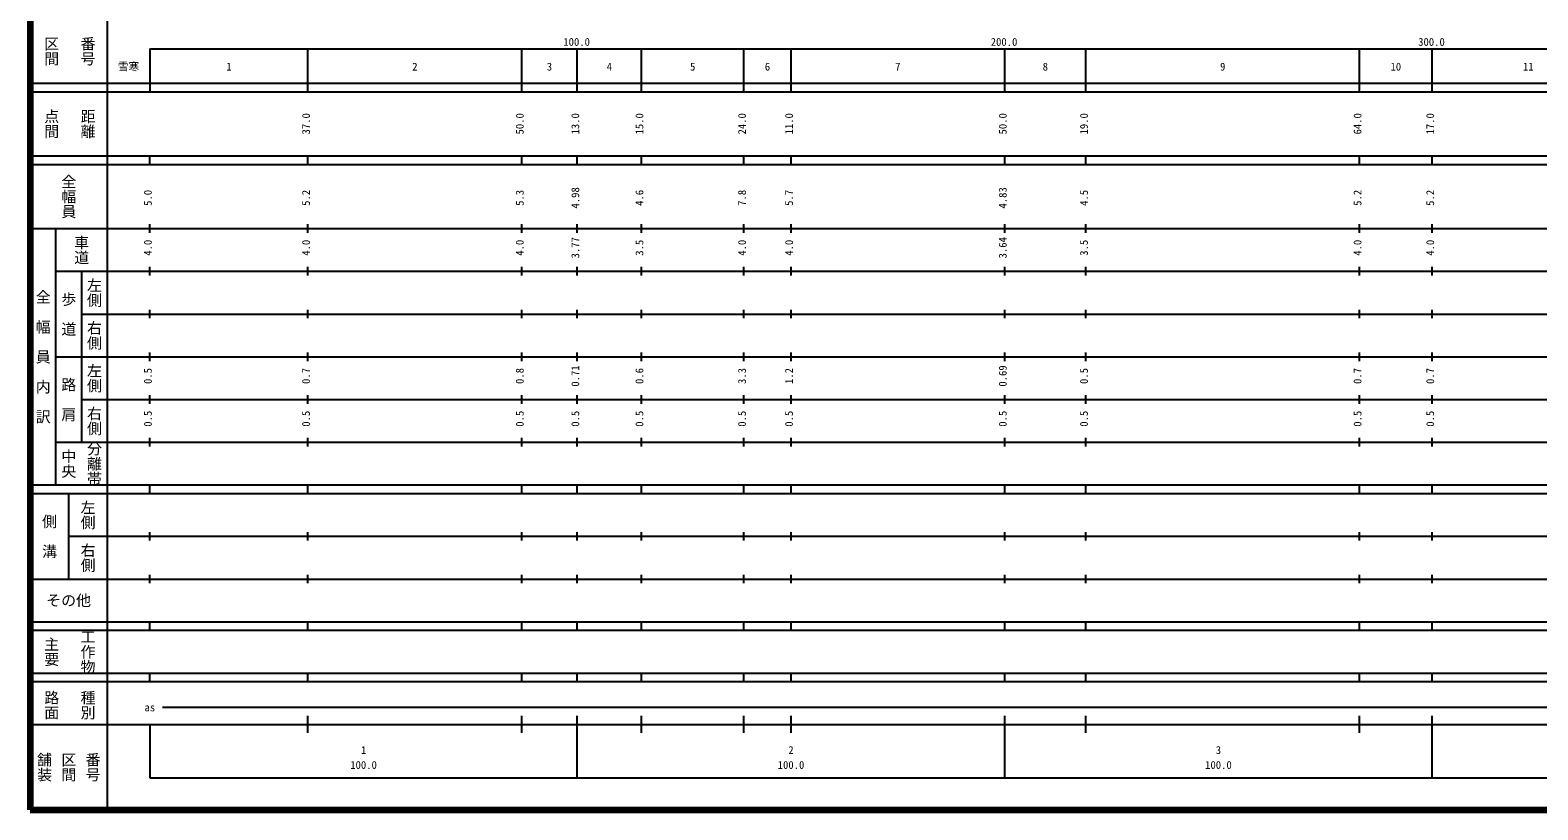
# Model space of a CAD drawing. Units: millimetres on the paper, enlarged 1000 times. Extents: x 40000 to 680000, y 20000 to 380000.
# Drawn here: x 40000 to 392724, y 20000 to 202409 of the extents above; entities that cross this region are included whole.
import ezdxf
from ezdxf.enums import TextEntityAlignment as Align

# ---------------------------------------------------------------- set-up
doc = ezdxf.new("R2010")
doc.units = ezdxf.units.MM
doc.header["$LTSCALE"] = 1000
doc.layers.add('M-TTL', color=2, linetype='Continuous', lineweight=140)
doc.layers.add('M-TTL-BAND', color=7, linetype='Continuous', lineweight=25)
doc.styles.add('@ＭＳ ゴシック', font='')
doc.styles.add('ＭＳ ゴシック', font='')
doc.styles.get('@ＭＳ ゴシック').set_extended_font_data('@MS Gothic')
doc.styles.get('ＭＳ ゴシック').set_extended_font_data('MS Gothic')

msp = doc.modelspace()

# ---------------------------------------------------------------- linework, layer by layer
at = {"layer": 'M-TTL'}
for p, q in [((40000, 380000), (40000, 20000)), ((40000, 20000), (680000, 20000))]:
    msp.add_line(p, q, dxfattribs=at)
at = {"layer": 'M-TTL-BAND'}
for p, q in [((58000, 370000), (58000, 20000)), ((68000, 198000), (579000, 198000)), ((68000, 198000), (68000, 188000)), ((105000, 188000), (105000, 198000)), ((155000, 188000), (155000, 198000)), ((168000, 188000), (168000, 198000)), ((183000, 188000), (183000, 198000)), ((207000, 188000), (207000, 198000)), ((218000, 188000), (218000, 198000)), ((268000, 188000), (268000, 198000)), ((287000, 188000), (287000, 198000)), ((351000, 188000), (351000, 198000)), ((368000, 188000), (368000, 198000)), ((40000, 190000), (579000, 190000)), ((40000, 188000), (579000, 188000)), ((40000, 173000), (579000, 173000)), ((68000, 171000), (68000, 173000)), ((105000, 171000), (105000, 173000)), ((155000, 171000), (155000, 173000)), ((168000, 171000), (168000, 173000)), ((183000, 171000), (183000, 173000)), ((207000, 171000), (207000, 173000)), ((218000, 171000), (218000, 173000)), ((268000, 171000), (268000, 173000)), ((287000, 171000), (287000, 173000)), ((351000, 171000), (351000, 173000)), ((368000, 171000), (368000, 173000)), ((40000, 171000), (579000, 171000)), ((40000, 156000), (579000, 156000)), ((46000, 96000), (46000, 156000)), ((68000, 155000), (68000, 157000)), ((105000, 155000), (105000, 157000)), ((155000, 155000), (155000, 157000)), ((168000, 155000), (168000, 157000)), ((183000, 155000), (183000, 157000)), ((207000, 155000), (207000, 157000)), ((218000, 155000), (218000, 157000)), ((268000, 155000), (268000, 157000)), ((287000, 155000), (287000, 157000)), ((351000, 155000), (351000, 157000)), ((368000, 155000), (368000, 157000)), ((46000, 146000), (579000, 146000)), ((52000, 146000), (52000, 106000)), ((68000, 145000), (68000, 147000)), ((105000, 145000), (105000, 147000)), ((155000, 145000), (155000, 147000)), ((168000, 145000), (168000, 147000)), ((183000, 145000), (183000, 147000)), ((207000, 145000), (207000, 147000)), ((218000, 145000), (218000, 147000)), ((268000, 145000), (268000, 147000)), ((287000, 145000), (287000, 147000)), ((351000, 145000), (351000, 147000)), ((368000, 145000), (368000, 147000)), ((52000, 136000), (579000, 136000)), ((68000, 135000), (68000, 137000)), ((105000, 135000), (105000, 137000)), ((155000, 135000), (155000, 137000)), ((168000, 135000), (168000, 137000)), ((183000, 135000), (183000, 137000)), ((207000, 135000), (207000, 137000)), ((218000, 135000), (218000, 137000)), ((268000, 135000), (268000, 137000)), ((287000, 135000), (287000, 137000)), ((351000, 135000), (351000, 137000)), ((368000, 135000), (368000, 137000)), ((68000, 125000), (68000, 127000)), ((105000, 125000), (105000, 127000)), ((155000, 125000), (155000, 127000)), ((168000, 125000), (168000, 127000)), ((183000, 125000), (183000, 127000)), ((207000, 125000), (207000, 127000)), ((218000, 125000), (218000, 127000)), ((268000, 125000), (268000, 127000)), ((287000, 125000), (287000, 127000)), ((351000, 125000), (351000, 127000)), ((368000, 125000), (368000, 127000)), ((46000, 126000), (579000, 126000)), ((68000, 115000), (68000, 117000)), ((105000, 115000), (105000, 117000)), ((155000, 115000), (155000, 117000)), ((168000, 115000), (168000, 117000)), ((183000, 115000), (183000, 117000)), ((207000, 115000), (207000, 117000)), ((218000, 115000), (218000, 117000)), ((268000, 115000), (268000, 117000)), ((287000, 115000), (287000, 117000)), ((351000, 115000), (351000, 117000)), ((368000, 115000), (368000, 117000)), ((52000, 116000), (579000, 116000)), ((46000, 106000), (579000, 106000)), ((68000, 105000), (68000, 107000)), ((105000, 105000), (105000, 107000)), ((155000, 105000), (155000, 107000)), ((168000, 105000), (168000, 107000)), ((183000, 105000), (183000, 107000)), ((207000, 105000), (207000, 107000)), ((218000, 105000), (218000, 107000)), ((268000, 105000), (268000, 107000)), ((287000, 105000), (287000, 107000)), ((351000, 105000), (351000, 107000)), ((368000, 105000), (368000, 107000)), ((40000, 96000), (579000, 96000)), ((68000, 94000), (68000, 96000)), ((105000, 94000), (105000, 96000)), ((155000, 94000), (155000, 96000)), ((168000, 94000), (168000, 96000)), ((183000, 94000), (183000, 96000)), ((207000, 94000), (207000, 96000)), ((218000, 94000), (218000, 96000)), ((268000, 94000), (268000, 96000)), ((287000, 94000), (287000, 96000)), ((351000, 94000), (351000, 96000)), ((368000, 94000), (368000, 96000)), ((40000, 94000), (579000, 94000)), ((49000, 94000), (49000, 74000)), ((68000, 83000), (68000, 85000)), ((105000, 83000), (105000, 85000)), ((155000, 83000), (155000, 85000)), ((168000, 83000), (168000, 85000)), ((183000, 83000), (183000, 85000)), ((207000, 83000), (207000, 85000)), ((218000, 83000), (218000, 85000)), ((268000, 83000), (268000, 85000)), ((287000, 83000), (287000, 85000)), ((351000, 83000), (351000, 85000)), ((368000, 83000), (368000, 85000)), ((49000, 84000), (579000, 84000)), ((68000, 73000), (68000, 75000)), ((105000, 73000), (105000, 75000)), ((155000, 73000), (155000, 75000)), ((168000, 73000), (168000, 75000)), ((183000, 73000), (183000, 75000)), ((207000, 73000), (207000, 75000)), ((218000, 73000), (218000, 75000)), ((268000, 73000), (268000, 75000)), ((287000, 73000), (287000, 75000)), ((351000, 73000), (351000, 75000)), ((368000, 73000), (368000, 75000)), ((40000, 74000), (579000, 74000)), ((40000, 64000), (579000, 64000)), ((68000, 62000), (68000, 64000)), ((105000, 62000), (105000, 64000)), ((155000, 62000), (155000, 64000)), ((168000, 62000), (168000, 64000)), ((183000, 62000), (183000, 64000)), ((207000, 62000), (207000, 64000)), ((218000, 62000), (218000, 64000)), ((268000, 62000), (268000, 64000)), ((287000, 62000), (287000, 64000)), ((351000, 62000), (351000, 64000)), ((368000, 62000), (368000, 64000)), ((40000, 62000), (579000, 62000)), ((40000, 52000), (579000, 52000)), ((40000, 50000), (579000, 50000)), ((68000, 50000), (68000, 52000)), ((105000, 50000), (105000, 52000)), ((155000, 50000), (155000, 52000)), ((168000, 50000), (168000, 52000)), ((183000, 50000), (183000, 52000)), ((207000, 50000), (207000, 52000)), ((218000, 50000), (218000, 52000)), ((268000, 50000), (268000, 52000)), ((287000, 50000), (287000, 52000)), ((351000, 50000), (351000, 52000)), ((368000, 50000), (368000, 52000)), ((71000, 44000), (565000, 44000)), ((40000, 40000), (579000, 40000)), ((68000, 40000), (68000, 27500)), ((105000, 38000), (105000, 42000)), ((155000, 38000), (155000, 42000)), ((168000, 27500), (168000, 42000)), ((183000, 38000), (183000, 42000)), ((207000, 38000), (207000, 42000)), ((218000, 38000), (218000, 42000)), ((268000, 27500), (268000, 42000)), ((287000, 38000), (287000, 42000)), ((351000, 38000), (351000, 42000)), ((368000, 27500), (368000, 42000)), ((68000, 27500), (579000, 27500))]:
    msp.add_line(p, q, dxfattribs=at)

# ---------------------------------------------------------------- texts
at = {"layer": 'M-TTL-BAND', "style": '@ＭＳ ゴシック'}
for s, p in [('区間', (45000, 197500)), ('番号', (53500, 197500)), ('点間', (45000, 180500)), ('距離', (53500, 180500)), ('全幅員', (49000, 163500)), ('車道', (52000, 151000)), ('全\u3000幅\u3000員\u3000内\u3000訳', (43000, 126000)), ('歩\u3000道', (49000, 136000)), ('左側', (55000, 141000)), ('右側', (55000, 131000)), ('左側', (55000, 121000)), ('路\u3000肩', (49000, 116000)), ('右側', (55000, 111000)), ('分離帯', (55000, 101000)), ('中央', (49000, 101000)), ('左側', (53500, 89000)), ('側\u3000溝', (44500, 84000)), ('右側', (53500, 79000)), ('主要', (45000, 57000)), ('工作物', (53500, 57000)), ('路面', (45000, 44500)), ('種別', (53500, 44500)), ('舗装', (43333, 30000)), ('区間', (49000, 30000)), ('番号', (54667, 30000))]:
    msp.add_text(s, height=2566, rotation=270, dxfattribs=at).set_placement(p, align=Align.MIDDLE_CENTER)
at = {"layer": 'M-TTL-BAND', "style": 'ＭＳ ゴシック'}
for s, p in [('100.0', (167844, 198195)), ('200.0', (267844, 198195)), ('300.0', (367844, 198195)), ('雪寒', (63017, 192405)), ('1', (86500, 192405)), ('2', (130000, 192405)), ('3', (161500, 192405)), ('4', (175500, 192405)), ('5', (195000, 192405)), ('6', (212500, 192405)), ('7', (243000, 192405)), ('8', (277500, 192405)), ('9', (319000, 192405)), ('10', (359500, 192405)), ('11', (390500, 192405)), ('as', (68000, 42500)), ('1', (118000, 32523)), ('2', (218000, 32523)), ('3', (318000, 32523)), ('100.0', (118000, 29033)), ('100.0', (218000, 29033)), ('100.0', (318000, 29033))]:
    msp.add_text(s, height=1833, dxfattribs=at).set_placement(p, align=Align.BOTTOM_CENTER)
for s, p in [('37.0', (106000, 180500)), ('50.0', (156000, 180500)), ('13.0', (169000, 180500)), ('15.0', (184000, 180500)), ('24.0', (208000, 180500)), ('11.0', (219000, 180500)), ('50.0', (269000, 180500)), ('19.0', (288000, 180500)), ('64.0', (352000, 180500)), ('17.0', (369000, 180500)), ('5.0', (69000, 163174)), ('5.2', (106000, 163174)), ('5.3', (156000, 163174)), ('4.98', (169000, 163174)), ('4.6', (184000, 163174)), ('7.8', (208000, 163174)), ('5.7', (219000, 163174)), ('4.83', (269000, 163174)), ('4.5', (288000, 163174)), ('5.2', (352000, 163174)), ('5.2', (369000, 163174)), ('4.0', (69000, 151500)), ('4.0', (106000, 151500)), ('4.0', (156000, 151500)), ('3.77', (169000, 151500)), ('3.5', (184000, 151500)), ('4.0', (208000, 151500)), ('4.0', (219000, 151500)), ('3.64', (269000, 151500)), ('3.5', (288000, 151500)), ('4.0', (352000, 151500)), ('4.0', (369000, 151500)), ('0.71', (169000, 121500)), ('0.69', (269000, 121500)), ('0.5', (69000, 121500)), ('0.7', (106000, 121500)), ('0.8', (156000, 121500)), ('0.6', (184000, 121500)), ('3.3', (208000, 121500)), ('1.2', (219000, 121500)), ('0.5', (288000, 121500)), ('0.7', (352000, 121500)), ('0.7', (369000, 121500)), ('0.5', (69000, 111500)), ('0.5', (106000, 111500)), ('0.5', (156000, 111500)), ('0.5', (169000, 111500)), ('0.5', (184000, 111500)), ('0.5', (208000, 111500)), ('0.5', (219000, 111500)), ('0.5', (269000, 111500)), ('0.5', (288000, 111500)), ('0.5', (352000, 111500)), ('0.5', (369000, 111500))]:
    msp.add_text(s, height=1833, rotation=90, dxfattribs=at).set_placement(p, align=Align.BOTTOM_CENTER)
msp.add_text('その他', height=2566, dxfattribs=at).set_placement((49000, 69000), align=Align.MIDDLE_CENTER)

doc.saveas('drawing.dxf')
